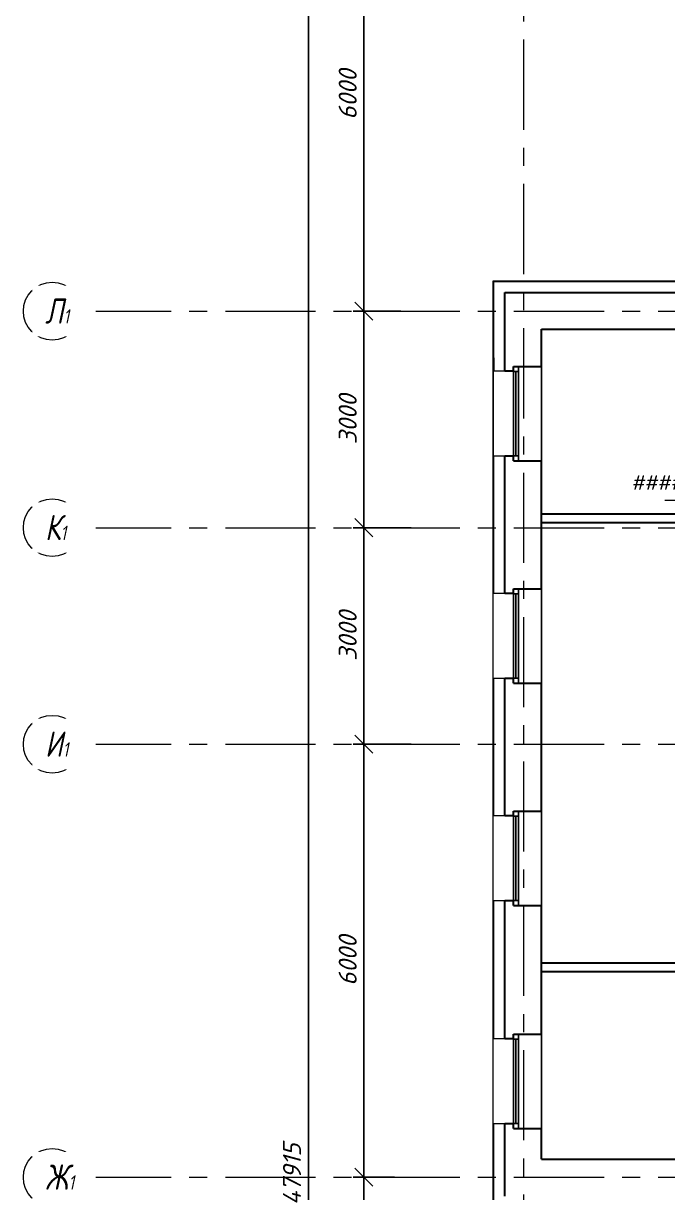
# Model space of a CAD drawing. Header units: millimetres. Extents: x -9096648 to 8741128, y -70248 to 735163.
# Drawn here: x -225168 to -216237, y 106389 to 122588 of the extents above; entities that cross this region are included whole.
import ezdxf
from ezdxf.enums import TextEntityAlignment as Align

# ---------------------------------------------------------------- set-up
doc = ezdxf.new("R2018")
doc.units = ezdxf.units.MM
doc.linetypes.add('CENTER', pattern=[2, 1.25, -0.25, 0.25, -0.25])
doc.layers.get('Defpoints').update_dxf_attribs({"color": 6})
for name, color, linetype, lineweight in [('АР_Маркер экспликации', 239, 'Continuous', 13), ('АР_Навесной фасад', 5, 'Continuous', 5), ('АР_Номер помещения', 1, 'Continuous', 25), ('АР_Оси', 193, 'Continuous', 9), ('АР_Оси размеры', 164, 'Continuous', 9), ('АР_Перегородки газоблок', 165, 'Continuous', 30), ('АР_Помещения_площадь', 19, 'Continuous', 9), ('АР_Сущ Несущая стена', 202, 'Continuous', 30)]:
    doc.layers.add(name, color=color, linetype=linetype, lineweight=lineweight)
doc.layers.add('АР_Названия помещений', color=124, linetype='Continuous', lineweight=5, plot=False)
doc.layers.add('АР_новое окно', color=160, linetype='Continuous')
doc.styles.add('ISOCPEUR', font='isocpeui.ttf', dxfattribs={"height": 250})
doc.styles.get("Standard").update_dxf_attribs({"font": 'arial.ttf'})
doc.styles.add('ГОСТ 2.304', font='isocpeur.ttf', dxfattribs={"width": 0.7})
doc.dimstyles.new('СПДС', dxfattribs={"dimscale": 100, "dimtxt": 2.5, "dimasz": 2.5, "dimexe": 1.5, "dimexo": 0, "dimgap": 1, "dimtad": 1, "dimdec": 0, "dimrnd": 1, "dimtxsty": 'ГОСТ 2.304', "dimblk": 'OBLIQUE', "dimcen": 2.5, "dimdle": 1.5, "dimadec": 0, "dimazin": 2, "dimtfac": 0.75, "dimtdec": 0, "dimtmove": 1, "dimatfit": 3, "dimfxl": 1, "dimtolj": 1, "dimarcsym": 1})

# ---------------------------------------------------------------- blocks, each defined once
blk = doc.blocks.new('_Oblique')
at = {"color": 8, "linetype": 'ByBlock', "lineweight": -2}
blk.add_line((-0.5, -0.5), (0.5, 0.5), dxfattribs=at)
blk = doc.blocks.new('*D2942')
at = {"layer": 'Defpoints', "color": 0, "ltscale": 100, "transparency": 16777216}
for p in [(-220447, 106601), (-220023, 106601), (-219884, 103601)]:
    blk.add_point(p, dxfattribs=at)
at = {"layer": 'АР_Оси размеры', "color": 8, "lineweight": -2, "ltscale": 100, "transparency": 16777216}
for p, q in [((-220023, 106601), (-220597, 106601)), ((-220447, 103451), (-220447, 106751)), ((-219884, 103601), (-220597, 103601))]:
    blk.add_line(p, q, dxfattribs=at)
at = {"layer": 'АР_Оси размеры', "color": 8, "lineweight": -2, "ltscale": 100, "transparency": 16777216, "xscale": 250, "yscale": 250, "zscale": 250}
for p, rotation in [((-220447, 106601), 90), ((-220447, 103601), 270)]:
    blk.add_blockref('_Oblique', p, dxfattribs=dict(at, rotation=rotation))
at = {"layer": 'АР_Оси размеры', "color": 8, "ltscale": 100, "transparency": 16777216, "insert": (-220672, 105101), "char_height": 250, "attachment_point": 5, "rotation": 90, "style": 'ISOCPEUR'}
blk.add_mtext('\\A1;3000', dxfattribs=at)
blk = doc.blocks.new('*D2943')
at = {"layer": 'Defpoints', "color": 0, "ltscale": 100, "transparency": 16777216}
for p in [(-220447, 112601), (-219792, 112601), (-220023, 106601)]:
    blk.add_point(p, dxfattribs=at)
at = {"layer": 'АР_Оси размеры', "color": 8, "lineweight": -2, "ltscale": 100, "transparency": 16777216}
for p, q in [((-220447, 106451), (-220447, 112751)), ((-219792, 112601), (-220597, 112601)), ((-220023, 106601), (-220597, 106601))]:
    blk.add_line(p, q, dxfattribs=at)
at = {"layer": 'АР_Оси размеры', "color": 8, "lineweight": -2, "ltscale": 100, "transparency": 16777216, "xscale": 250, "yscale": 250, "zscale": 250}
for p, rotation in [((-220447, 112601), 90), ((-220447, 106601), 270)]:
    blk.add_blockref('_Oblique', p, dxfattribs=dict(at, rotation=rotation))
at = {"layer": 'АР_Оси размеры', "color": 8, "ltscale": 100, "transparency": 16777216, "insert": (-220672, 109601), "char_height": 250, "attachment_point": 5, "rotation": 90, "style": 'ISOCPEUR'}
blk.add_mtext('\\A1;6000', dxfattribs=at)
blk = doc.blocks.new('*D2944')
at = {"layer": 'Defpoints', "color": 0, "ltscale": 100, "transparency": 16777216}
for p in [(-220447, 115601), (-219935, 115601), (-219792, 112601)]:
    blk.add_point(p, dxfattribs=at)
at = {"layer": 'АР_Оси размеры', "color": 8, "lineweight": -2, "ltscale": 100, "transparency": 16777216}
for p, q in [((-220447, 112451), (-220447, 115751)), ((-219935, 115601), (-220597, 115601)), ((-219792, 112601), (-220597, 112601))]:
    blk.add_line(p, q, dxfattribs=at)
at = {"layer": 'АР_Оси размеры', "color": 8, "lineweight": -2, "ltscale": 100, "transparency": 16777216, "xscale": 250, "yscale": 250, "zscale": 250}
for p, rotation in [((-220447, 115601), 90), ((-220447, 112601), 270)]:
    blk.add_blockref('_Oblique', p, dxfattribs=dict(at, rotation=rotation))
at = {"layer": 'АР_Оси размеры', "color": 8, "ltscale": 100, "transparency": 16777216, "insert": (-220672, 114101), "char_height": 250, "attachment_point": 5, "rotation": 90, "style": 'ISOCPEUR'}
blk.add_mtext('\\A1;3000', dxfattribs=at)
blk = doc.blocks.new('*D2945')
at = {"layer": 'Defpoints', "color": 0, "ltscale": 100, "transparency": 16777216}
for p in [(-220447, 118601), (-219935, 118601), (-219792, 115601)]:
    blk.add_point(p, dxfattribs=at)
at = {"layer": 'АР_Оси размеры', "color": 8, "lineweight": -2, "ltscale": 100, "transparency": 16777216}
for p, q in [((-220447, 115451), (-220447, 118751)), ((-219935, 118601), (-220597, 118601)), ((-219792, 115601), (-220597, 115601))]:
    blk.add_line(p, q, dxfattribs=at)
at = {"layer": 'АР_Оси размеры', "color": 8, "lineweight": -2, "ltscale": 100, "transparency": 16777216, "xscale": 250, "yscale": 250, "zscale": 250}
for p, rotation in [((-220447, 118601), 90), ((-220447, 115601), 270)]:
    blk.add_blockref('_Oblique', p, dxfattribs=dict(at, rotation=rotation))
at = {"layer": 'АР_Оси размеры', "color": 8, "ltscale": 100, "transparency": 16777216, "insert": (-220672, 117101), "char_height": 250, "attachment_point": 5, "rotation": 90, "style": 'ISOCPEUR'}
blk.add_mtext('\\A1;3000', dxfattribs=at)
blk = doc.blocks.new('*D2946')
at = {"layer": 'Defpoints', "color": 0, "ltscale": 100, "transparency": 16777216}
for p in [(-220447, 124601), (-219787, 124601), (-219935, 118601)]:
    blk.add_point(p, dxfattribs=at)
at = {"layer": 'АР_Оси размеры', "color": 8, "lineweight": -2, "ltscale": 100, "transparency": 16777216}
for p, q in [((-220447, 118451), (-220447, 124751)), ((-219787, 124601), (-220597, 124601)), ((-219935, 118601), (-220597, 118601))]:
    blk.add_line(p, q, dxfattribs=at)
at = {"layer": 'АР_Оси размеры', "color": 8, "lineweight": -2, "ltscale": 100, "transparency": 16777216, "xscale": 250, "yscale": 250, "zscale": 250}
for p, rotation in [((-220447, 124601), 90), ((-220447, 118601), 270)]:
    blk.add_blockref('_Oblique', p, dxfattribs=dict(at, rotation=rotation))
at = {"layer": 'АР_Оси размеры', "color": 8, "ltscale": 100, "transparency": 16777216, "insert": (-220672, 121601), "char_height": 250, "attachment_point": 5, "rotation": 90, "style": 'ISOCPEUR'}
blk.add_mtext('\\A1;6000', dxfattribs=at)
blk = doc.blocks.new('*D2949')
at = {"layer": 'Defpoints', "color": 0, "ltscale": 100, "transparency": 16777216}
for p in [(-221273, 130601), (-221273, 82686), (-221217, 82686)]:
    blk.add_point(p, dxfattribs=at)
at = {"layer": 'АР_Оси размеры', "color": 8, "lineweight": -2, "ltscale": 100, "transparency": 16777216}
for p, q in [((-221217, 130751), (-221217, 82536)), ((-221273, 130601), (-221067, 130601)), ((-221273, 82686), (-221067, 82686))]:
    blk.add_line(p, q, dxfattribs=at)
at = {"layer": 'АР_Оси размеры', "color": 8, "lineweight": -2, "ltscale": 100, "transparency": 16777216, "xscale": 250, "yscale": 250, "zscale": 250}
for p, rotation in [((-221217, 130601), 90), ((-221217, 82686), 270)]:
    blk.add_blockref('_Oblique', p, dxfattribs=dict(at, rotation=rotation))
at = {"layer": 'АР_Оси размеры', "color": 8, "ltscale": 100, "transparency": 16777216, "insert": (-221444, 106643), "char_height": 250, "attachment_point": 5, "rotation": 90, "style": 'ISOCPEUR'}
blk.add_mtext('\\A1;47915', dxfattribs=at)
blk = doc.blocks.new('*U2011')
at = {"layer": 'АР_новое окно', "color": 8, "lineweight": 20}
for p, q in [((0, 1310), (-70, 1310)), ((0, 0), (-70, 0))]:
    blk.add_line(p, q, dxfattribs=at)
at = {"layer": 'АР_новое окно', "color": 8}
for p, q in [((-70, 1310), (-70, 0)), ((-70, 0), (-70, 1310)), ((0, 1310), (0, 0)), ((0, 1240), (-70, 1240)), ((-35, 1240), (-35, 70)), ((0, 70), (-70, 70))]:
    blk.add_line(p, q, dxfattribs=at)
blk = doc.blocks.new('*U2302')
at = {"layer": 'АР_Номер помещения', "color": 8}
blk.add_circle((2520, -1416), 400, dxfattribs=at)
at = {"layer": 'АР_Помещения_площадь', "color": 8}
blk.add_line((1394, -2701), (972, -2701), dxfattribs=at)
at = {"color": 8, "style": 'ISOCPEUR', "flags": 1}
blk.add_attdef('КАТЕГОРИЯ', (-499, -2092), '', height=250, dxfattribs=at)
at = {"layer": 'АР_Номер помещения', "color": 8, "style": 'ISOCPEUR'}
blk.add_attdef('НОМЕР_ПОМЕЩЕНИЯ', text='', height=300, dxfattribs=at).set_placement((2520, -1416), align=Align.MIDDLE_CENTER)
at = {"layer": 'АР_Помещения_площадь', "color": 8, "lineweight": 30, "flags": 104}
blk.add_attdef('ИМЯ_ПОМЕЩЕНИЯ', text='', height=100, dxfattribs=at).set_placement((158, 1217), align=Align.MIDDLE_CENTER)
at = {"layer": 'АР_Помещения_площадь', "color": 8, "style": 'ISOCPEUR'}
blk.add_attdef('ПЛОЩАДЬ_ПОМЕЩЕНИЯ', text='', height=200, dxfattribs=at).set_placement((1399, -2454), align=Align.MIDDLE_RIGHT)

msp = doc.modelspace()

# ---------------------------------------------------------------- linework, layer by layer
at = {"layer": 'АР_Навесной фасад', "color": 8, "ltscale": 100}
for p, q in [((-218653.92, 119020.68), (-215144.14, 119020.68)), ((-218653.92, 117911.41), (-218653.92, 119020.68)), ((-218643.92, 119010.68), (-215134.14, 119010.68)), ((-218643.92, 117911.41), (-218643.92, 119010.68)), ((-218653.92, 108520.68), (-218653.92, 116590.68)), ((-218643.92, 114690.68), (-218643.92, 116590.68)), ((-218643.92, 111610.68), (-218643.92, 113510.68)), ((-218643.92, 108520.68), (-218643.92, 110430.68)), ((-218653.92, 107237.97), (-218653.92, 108520.68)), ((-218653.92, 106180.68), (-218653.92, 107340.68)), ((-218643.92, 107237.97), (-218643.92, 107340.68)), ((-218643.92, 106190.68), (-218643.92, 107318.58))]:
    msp.add_line(p, q, dxfattribs=at)
for points in [[(-218493.59, 117770.68), (-218653.92, 117770.68)], [(-218493.92, 116590.68), (-218653.92, 116590.68)], [(-218493.92, 114690.68), (-218653.92, 114690.68)], [(-218493.92, 113510.68), (-218653.92, 113510.68)], [(-218493.92, 111610.68), (-218653.92, 111610.68)], [(-218493.92, 110430.68), (-218653.92, 110430.68)], [(-218493.92, 108520.68), (-218653.92, 108520.68)], [(-218493.92, 107340.68), (-218653.92, 107340.68)]]:
    msp.add_lwpolyline(points, dxfattribs=at)
at = {"layer": 'АР_новое окно', "color": 8}
for p, q in [((-218653.92, 116590.68), (-218653.92, 117954.07)), ((-217983.92, 116525.68), (-217983.92, 117835.68)), ((-217983.92, 113445.68), (-217983.92, 114755.68)), ((-217983.92, 110365.68), (-217983.92, 111675.68)), ((-217983.92, 107275.68), (-217983.92, 108585.68))]:
    msp.add_line(p, q, dxfattribs=at)
at = {"layer": 'АР_новое окно', "color": 8, "ltscale": 100}
msp.add_line((-218643.92, 117770.68), (-218643.92, 117954.07), dxfattribs=at)
at = {"layer": 'АР_Оси', "color": 8, "linetype": 'CENTER', "ltscale": 1000}
for p, q in [((-218233.92, 134363.15), (-218233.92, 78630.8)), ((-224367.61, 118600.68), (-141189.21, 118600.68)), ((-224367.61, 115600.68), (-141189.21, 115600.68)), ((-224367.61, 112600.68), (-141189.21, 112600.68)), ((-224367.61, 106600.68), (-141189.21, 106600.68))]:
    msp.add_line(p, q, dxfattribs=at)
at = {"layer": 'АР_Оси', "color": 8, "ltscale": 0.5}
for centre in [(-224767.61, 118600.68), (-224767.61, 115600.68), (-224767.61, 112600.68), (-224767.61, 106600.68)]:
    msp.add_circle(centre, 400, dxfattribs=at)
at = {"layer": 'АР_Перегородки газоблок', "color": 8, "ltscale": 100}
for p, q in [((-217983.92, 115791.92), (-213020.82, 115791.95)), ((-217983.91, 115671.92), (-212900.82, 115671.95))]:
    msp.add_line(p, q, dxfattribs=at)
for points in [[(-217983.93, 109570.58), (-212153.92, 109570.58)], [(-217983.92, 109450.58), (-212153.92, 109450.58)]]:
    msp.add_lwpolyline(points, dxfattribs=at)
at = {"layer": 'АР_Сущ Несущая стена', "color": 8, "ltscale": 100}
for p, q in [((-218493.92, 117770.68), (-218493.92, 118860.68)), ((-218493.92, 118860.68), (-214984.14, 118860.68)), ((-217983.92, 117835.68), (-217983.92, 118350.68)), ((-217983.92, 118350.68), (-214333.92, 118350.68)), ((-218375, 117770.68), (-218493.92, 117770.68)), ((-218375, 117835.68), (-217983.92, 117835.68)), ((-218375, 117770.68), (-218375, 117835.68)), ((-218493.92, 114690.68), (-218493.92, 116590.68)), ((-218375, 116590.68), (-218493.92, 116590.68)), ((-218375, 116525.68), (-218375, 116590.68)), ((-218375, 116525.68), (-217983.92, 116525.68)), ((-217983.92, 114755.68), (-217983.92, 116525.68)), ((-218375, 114755.68), (-217983.92, 114755.68)), ((-218375, 114690.68), (-218375, 114755.68)), ((-218375, 114690.68), (-218493.92, 114690.68)), ((-218493.92, 111610.68), (-218493.92, 113510.68)), ((-218375, 113510.68), (-218493.92, 113510.68)), ((-218375, 113445.68), (-218375, 113510.68)), ((-218375, 113445.68), (-217983.92, 113445.68)), ((-217983.92, 111675.68), (-217983.92, 113445.68)), ((-218375, 111675.68), (-217983.92, 111675.68)), ((-218375, 111610.68), (-218375, 111675.68)), ((-218375, 111610.68), (-218493.92, 111610.68)), ((-218493.92, 108520.68), (-218493.92, 110430.68)), ((-218375, 110430.68), (-218493.92, 110430.68)), ((-218375, 110365.68), (-218375, 110430.68)), ((-218375, 110365.68), (-217983.92, 110365.68)), ((-217983.92, 108585.68), (-217983.92, 110365.68)), ((-218375, 108585.68), (-217983.92, 108585.68)), ((-218375, 108520.68), (-218375, 108585.68)), ((-218375, 108520.68), (-218493.92, 108520.68)), ((-218493.92, 106340.68), (-218493.92, 107340.68)), ((-218375, 107340.68), (-218493.92, 107340.68)), ((-218375, 107275.68), (-218375, 107340.68)), ((-218375, 107275.68), (-217983.92, 107275.68)), ((-217983.92, 106850.68), (-217983.92, 107275.68)), ((-217983.92, 106850.68), (-211914.04, 106850.68))]:
    msp.add_line(p, q, dxfattribs=at)

# ---------------------------------------------------------------- block references
at = {"layer": 'АР_Маркер экспликации', "color": 8}
ref = msp.add_blockref('*U2302', (-217247.64, 118679.84), dxfattribs=at)
ref.add_attrib('НОМЕР_ПОМЕЩЕНИЯ', '153', dxfattribs={"layer": 'АР_Номер помещения', "color": 8, "height": 300, "style": 'ISOCPEUR'}).set_placement((-214727.32, 117263.77), align=Align.MIDDLE_CENTER)
lines = msp.add_mtext('Холодный цех', dxfattribs={"layer": 'АР_Названия помещений', "color": 8, "insert": (-215396.5, 117601.5), "char_height": 2696.6508, "width": 926.94, "attachment_point": 1})
ref.add_attrib('ИМЯ_ПОМЕЩЕНИЯ', '', (-215396.5, 117601.5), dxfattribs={"flags": 104}).embed_mtext(lines)
ref.add_attrib('ПЛОЩАДЬ_ПОМЕЩЕНИЯ', '#####', dxfattribs={"layer": 'АР_Помещения_площадь', "color": 8, "height": 200, "style": 'ISOCPEUR'}).set_placement((-215848.52, 116225.74), align=Align.MIDDLE_RIGHT)
at = {"layer": 'АР_новое окно', "color": 8, "xscale": -1, "rotation": 180}
for p in [(-218305, 117835.68), (-218305, 114755.68), (-218305, 111675.68), (-218305, 108585.68)]:
    msp.add_blockref('*U2011', p, dxfattribs=at)

# ---------------------------------------------------------------- dimensions: what is measured, and where the dimension line sits
at = {"layer": 'АР_Оси размеры', "color": 8, "ltscale": 100}
for base, p1, p2, picture, middle in [((-221217.16, 82685.68), (-221272.97, 130600.68), (-221272.97, 82685.68), '*D2949', (-221443.77, 106643.18)), ((-220446.6, 124600.68), (-219935.33, 118600.68), (-219787.16, 124600.68), '*D2946', (-220671.6, 121600.68)), ((-220446.6, 118600.68), (-219792.33, 115600.68), (-219935.33, 118600.68), '*D2945', (-220671.6, 117100.68)), ((-220446.6, 115600.68), (-219792.33, 112600.68), (-219935.33, 115600.68), '*D2944', (-220671.6, 114100.68)), ((-220446.6, 112600.68), (-220023.12, 106600.68), (-219792.33, 112600.68), '*D2943', (-220671.6, 109600.68)), ((-220446.6, 106600.68), (-219883.62, 103600.68), (-220023.12, 106600.68), '*D2942', (-220671.6, 105100.68))]:
    dim = msp.add_linear_dim(base=base, p1=p1, p2=p2, angle=90, dimstyle='СПДС', override={"dimtxsty": 'ISOCPEUR', "dimclrd": 8, "dimclre": 8, "dimclrt": 8}, dxfattribs=at)
    dim.commit()
    dim.dimension.update_dxf_attribs({"geometry": picture, "text_midpoint": middle})

# ---------------------------------------------------------------- next in the draw order: texts
at = {"layer": 'АР_Оси', "color": 8, "char_height": 350, "width": 528.8202, "attachment_point": 1, "line_spacing_factor": 1.149209, "style": 'ISOCPEUR', "bg_fill": 2}
for s, insert in [('{\\W0.8;Л\\H0.57143x;1}', (-224867.43, 118778.46)), ('{\\W0.8;К\\H0.57143x;1}', (-224867.43, 115778.46)), ('{\\W0.8;И\\H0.57143x;1}', (-224867.43, 112778.46)), ('{\\W0.8;Ж\\H0.57143x;1}', (-224867.43, 106778.46))]:
    msp.add_mtext(s, dxfattribs=dict(at, insert=insert))

doc.saveas('drawing.dxf')
